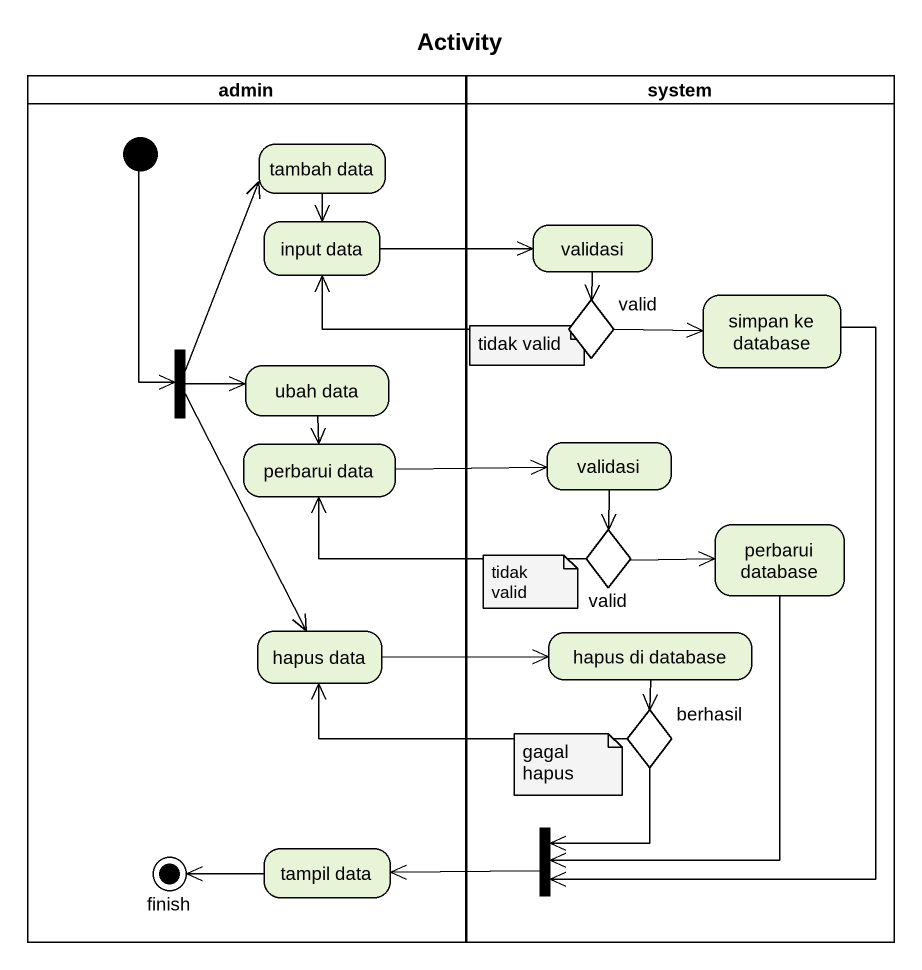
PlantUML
@startuml
title Activity
hide empty description
state admin <<partition>> {
  state "tambah data" as tambah_data
  state "input data" as input_data
  state fork1 <<fork>>
  state "ubah data" as ubah_data
  state "perbarui data" as perbarui_data
  state "hapus data" as hapus_data
  state finish <<end>>
  state "tampil data" as tampil_data
  [*] --> fork1
}
state system <<partition>> {
  state validasi
  state valid <<choice>>
  state "simpan ke database" as simpan_ke_database
  state "validasi" as validasi_2
  state "valid" as valid_2 <<choice>>
  state "perbarui database" as perbarui_database
  state "hapus di database" as hapus_di_database
  state berhasil <<choice>>
  state fork2 <<join>>
}
tambah_data --> input_data
input_data -right-> validasi
validasi --> valid
valid -left-> input_data
valid -right-> simpan_ke_database
simpan_ke_database --> fork2
fork1 -up-> tambah_data
fork1 -right-> ubah_data
fork1 --> hapus_data
ubah_data --> perbarui_data
perbarui_data -right-> validasi_2
validasi_2 --> valid_2
valid_2 -left-> perbarui_data
valid_2 -right-> perbarui_database
perbarui_database --> fork2
hapus_data -right-> hapus_di_database
hapus_di_database --> berhasil
berhasil -left-> hapus_data
berhasil --> fork2
tampil_data -left-> finish
fork2 -left-> tampil_data
note as N1
  tidak valid
end note
note as N2
  tidak valid
end note
note as N3
  gagal hapus
end note
@enduml
